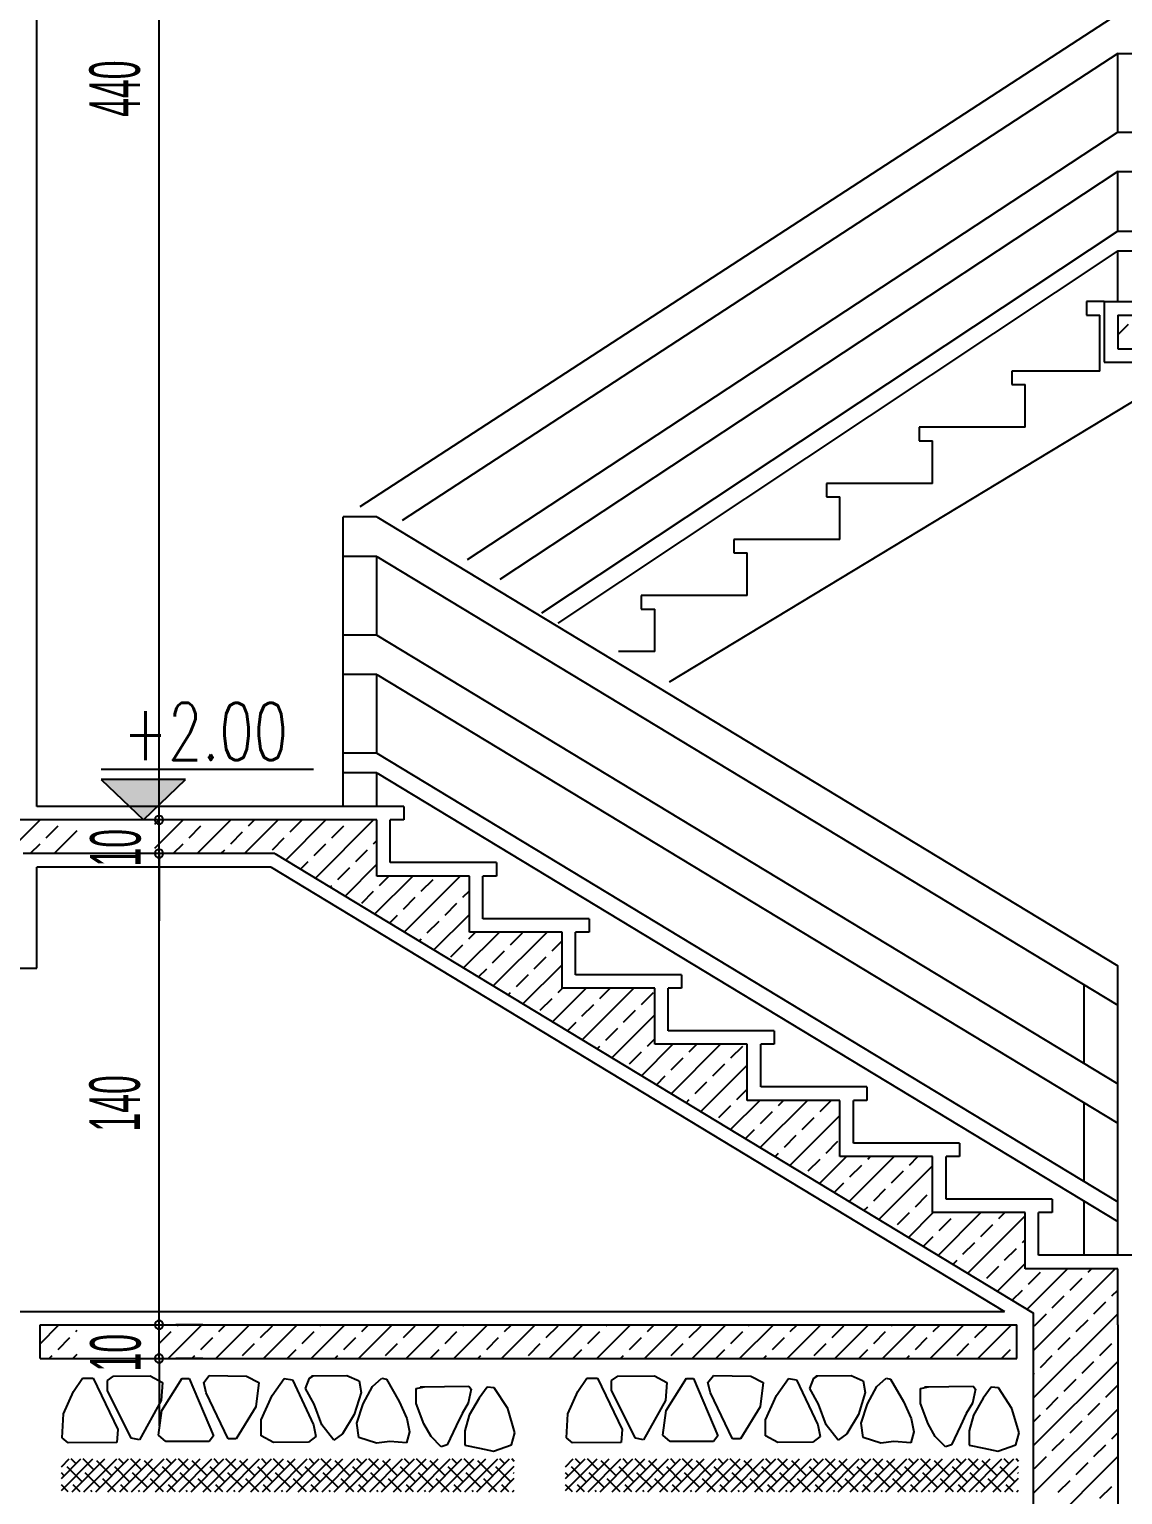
# Model space of a CAD drawing. Extents: x 3907.4 to 3911.57, y -3054.42 to -3053.7.
# Drawn here: x 3909.52 to 3909.5849, y -3053.9307 to -3053.8436 of the extents above; entities that cross this region are included whole.
import ezdxf
from ezdxf.enums import TextEntityAlignment as Align

# ---------------------------------------------------------------- set-up
doc = ezdxf.new("R2010")
doc.units = 0
doc.header["$LTSCALE"] = 2
doc.header["$MEASUREMENT"] = 0
doc.layers.get('0').update_dxf_attribs({"linetype": 'CONTINUOUS'})
for name, color, linetype in [('BLK-DOG', 2, 'CONTINUOUS'), ('DUVAR', 7, 'CONTINUOUS'), ('OLÇÜ', 6, 'CONTINUOUS'), ('SıVA', 6, 'CONTINUOUS'), ('TARAMA', 9, 'CONTINUOUS'), ('TEXT', 11, 'CONTINUOUS')]:
    doc.layers.add(name, color=color, linetype=linetype)
doc.styles.add('KAPı-PEN', font='simplex.shx', dxfattribs={"width": 0.7, "height": 10})
doc.styles.add('ÖLÇÜ', font='stylu.ttf', dxfattribs={"width": 0.5})

msp = doc.modelspace()

# ---------------------------------------------------------------- hatches: boundary and pattern name
at = {"layer": 'TEXT'}
msp.add_hatch(color=3, dxfattribs=at).paths.add_polyline_path([(3909.524252, -3053.888211), (3909.529252, -3053.888211), (3909.526752, -3053.890611)])

# ---------------------------------------------------------------- linework, layer by layer
at = {"color": 0, "linetype": 'ByBlock'}
for centre, start, end in [((3909.527686, -3053.890611), 90, 270), ((3909.527686, -3053.890611), 90, 270), ((3909.527686, -3053.890611), 270, 90), ((3909.527686, -3053.890611), 270, 90), ((3909.527686, -3053.892611), 90, 270), ((3909.527686, -3053.892611), 90, 270), ((3909.527686, -3053.892611), 270, 90), ((3909.527686, -3053.892611), 270, 90), ((3909.527686, -3053.920611), 90, 270), ((3909.527686, -3053.920611), 90, 270), ((3909.527686, -3053.920611), 270, 90), ((3909.527686, -3053.920611), 270, 90), ((3909.527686, -3053.922611), 90, 270), ((3909.527686, -3053.922611), 270, 90)]:
    msp.add_arc(centre, 0.00025, start, end, dxfattribs=at)
at = {"layer": 'BLK-DOG'}
for p, q in [((3909.584616, -3053.842732), (3909.539606, -3053.872011)), ((3909.584616, -3053.845071), (3909.542124, -3053.872824)), ((3909.584616, -3053.849748), (3909.584616, -3053.845071)), ((3909.584616, -3053.845071), (3909.586616, -3053.845071)), ((3909.584616, -3053.849748), (3909.545983, -3053.875162)), ((3909.584616, -3053.849748), (3909.586616, -3053.849748)), ((3909.584616, -3053.852087), (3909.547912, -3053.876331)), ((3909.584616, -3053.855622), (3909.584616, -3053.852087)), ((3909.584616, -3053.852087), (3909.586616, -3053.852087)), ((3909.584616, -3053.855622), (3909.550394, -3053.878331)), ((3909.584616, -3053.855622), (3909.586616, -3053.855622)), ((3909.584616, -3053.856793), (3909.551359, -3053.878916)), ((3909.584616, -3053.859811), (3909.584616, -3053.856793)), ((3909.584616, -3053.856793), (3909.586616, -3053.856793)), ((3909.538616, -3053.889811), (3909.538616, -3053.872611)), ((3909.540616, -3053.872611), (3909.538616, -3053.872611)), ((3909.538616, -3053.889811), (3909.538616, -3053.872611)), ((3909.540616, -3053.872611), (3909.584616, -3053.899278)), ((3909.540616, -3053.87495), (3909.538616, -3053.87495)), ((3909.540616, -3053.87495), (3909.584616, -3053.901616)), ((3909.540616, -3053.879627), (3909.540616, -3053.87495)), ((3909.540616, -3053.879627), (3909.538616, -3053.879627)), ((3909.540616, -3053.879627), (3909.584616, -3053.906294)), ((3909.540616, -3053.881966), (3909.538616, -3053.881966)), ((3909.540616, -3053.881966), (3909.584616, -3053.908632)), ((3909.540616, -3053.886643), (3909.540616, -3053.881966)), ((3909.540616, -3053.886643), (3909.538616, -3053.886643)), ((3909.540616, -3053.886643), (3909.584616, -3053.91331)), ((3909.540616, -3053.887812), (3909.538616, -3053.887812)), ((3909.540616, -3053.887812), (3909.584616, -3053.914479)), ((3909.540616, -3053.889811), (3909.540616, -3053.887812)), ((3909.584616, -3053.916478), (3909.584616, -3053.899278)), ((3909.582616, -3053.905082), (3909.582616, -3053.900404)), ((3909.582616, -3053.912097), (3909.582616, -3053.90742)), ((3909.582616, -3053.916478), (3909.582616, -3053.913267))]:
    msp.add_line(p, q, dxfattribs=at)
at = {"layer": 'DUVAR', "color": 2}
for p, q in [((3909.583816, -3053.859811), (3909.582756, -3053.859811)), ((3909.582756, -3053.859811), (3909.582756, -3053.860611)), ((3909.582756, -3053.860611), (3909.583556, -3053.860611)), ((3909.583556, -3053.863944), (3909.583556, -3053.860611)), ((3909.589355, -3053.863411), (3909.557974, -3053.88243)), ((3909.583556, -3053.863944), (3909.578316, -3053.863944)), ((3909.578316, -3053.863944), (3909.578316, -3053.864744)), ((3909.578316, -3053.864744), (3909.579116, -3053.864744)), ((3909.579116, -3053.867278), (3909.579116, -3053.864744)), ((3909.573616, -3053.867278), (3909.572816, -3053.867278)), ((3909.572816, -3053.867278), (3909.572816, -3053.868078)), ((3909.572816, -3053.868078), (3909.573616, -3053.868078)), ((3909.579116, -3053.867278), (3909.573616, -3053.867278)), ((3909.573616, -3053.870611), (3909.573616, -3053.868078)), ((3909.568116, -3053.870611), (3909.567316, -3053.870611)), ((3909.567316, -3053.870611), (3909.567316, -3053.871411)), ((3909.573616, -3053.870611), (3909.568116, -3053.870611)), ((3909.567316, -3053.871411), (3909.568116, -3053.871411)), ((3909.568116, -3053.873944), (3909.568116, -3053.871411)), ((3909.562616, -3053.873944), (3909.561816, -3053.873944)), ((3909.561816, -3053.873944), (3909.561816, -3053.874744)), ((3909.568116, -3053.873944), (3909.562616, -3053.873944)), ((3909.561816, -3053.874744), (3909.562616, -3053.874744)), ((3909.562616, -3053.877278), (3909.562616, -3053.874744)), ((3909.557116, -3053.877278), (3909.556316, -3053.877278)), ((3909.556316, -3053.877278), (3909.556316, -3053.878078)), ((3909.562616, -3053.877278), (3909.557116, -3053.877278)), ((3909.556316, -3053.878078), (3909.557116, -3053.878078)), ((3909.557116, -3053.880611), (3909.557116, -3053.878078)), ((3909.557116, -3053.880611), (3909.554974, -3053.880611))]:
    msp.add_line(p, q, dxfattribs=at)
at = {"layer": 'DUVAR', "color": 4}
for p, q in [((3909.584616, -3053.860611), (3909.710616, -3053.860611)), ((3909.584616, -3053.860611), (3909.584616, -3053.862611)), ((3909.584616, -3053.862611), (3909.705616, -3053.862611)), ((3909.540616, -3053.890611), (3909.514616, -3053.890611)), ((3909.540616, -3053.893944), (3909.540616, -3053.890611)), ((3909.534557, -3053.892611), (3909.519616, -3053.892611)), ((3909.534557, -3053.892611), (3909.579616, -3053.919919)), ((3909.546116, -3053.893944), (3909.540616, -3053.893944)), ((3909.546116, -3053.897278), (3909.546116, -3053.893944)), ((3909.551616, -3053.897278), (3909.546116, -3053.897278)), ((3909.551616, -3053.900611), (3909.551616, -3053.897278)), ((3909.557116, -3053.900611), (3909.551616, -3053.900611)), ((3909.557116, -3053.903944), (3909.557116, -3053.900611)), ((3909.562616, -3053.903944), (3909.557116, -3053.903944)), ((3909.562616, -3053.907278), (3909.562616, -3053.903944)), ((3909.568116, -3053.907278), (3909.562616, -3053.907278)), ((3909.568116, -3053.910611), (3909.568116, -3053.907278)), ((3909.573616, -3053.910611), (3909.568116, -3053.910611)), ((3909.573616, -3053.913944), (3909.573616, -3053.910611)), ((3909.579116, -3053.913944), (3909.573616, -3053.913944)), ((3909.579116, -3053.917278), (3909.579116, -3053.913944)), ((3909.584616, -3053.917278), (3909.579116, -3053.917278)), ((3909.584616, -3053.920611), (3909.584616, -3053.917278)), ((3909.579616, -3053.936611), (3909.579616, -3053.919919)), ((3909.520616, -3053.920611), (3909.578616, -3053.920611)), ((3909.520616, -3053.922611), (3909.520616, -3053.920611)), ((3909.578616, -3053.922611), (3909.578616, -3053.920611)), ((3909.584616, -3053.920611), (3909.584616, -3053.936611)), ((3909.520616, -3053.922611), (3909.578616, -3053.922611))]:
    msp.add_line(p, q, dxfattribs=at)
at = {"layer": 'OLÇÜ', "color": 6}
for p, q in [((3909.527686, -3053.890611), (3909.527686, -3053.802611)), ((3909.527686, -3053.890611), (3909.527686, -3053.886611)), ((3909.527686, -3053.892611), (3909.527686, -3053.890611)), ((3909.530185, -3053.890611), (3909.528686, -3053.890611)), ((3909.530185, -3053.890611), (3909.528686, -3053.890611)), ((3909.527686, -3053.920611), (3909.527686, -3053.892611)), ((3909.527686, -3053.892611), (3909.527686, -3053.896611)), ((3909.530185, -3053.892611), (3909.528686, -3053.892611)), ((3909.530185, -3053.892611), (3909.528686, -3053.892611)), ((3909.527686, -3053.920611), (3909.527686, -3053.916611)), ((3909.527686, -3053.922611), (3909.527686, -3053.920611)), ((3909.530277, -3053.920611), (3909.528686, -3053.920611)), ((3909.530277, -3053.920611), (3909.528686, -3053.920611)), ((3909.527686, -3053.922611), (3909.527686, -3053.926611)), ((3909.530277, -3053.922611), (3909.528686, -3053.922611))]:
    msp.add_line(p, q, dxfattribs=at)
at = {"layer": 'SıVA'}
for p, q in [((3909.520416, -3053.859811), (3909.520416, -3053.813411)), ((3909.520416, -3053.873411), (3909.520416, -3053.859811)), ((3909.583816, -3053.859811), (3909.619816, -3053.859811)), ((3909.583816, -3053.859811), (3909.583816, -3053.863411)), ((3909.583816, -3053.863411), (3909.619816, -3053.863411)), ((3909.520416, -3053.889811), (3909.520416, -3053.873411)), ((3909.542216, -3053.889811), (3909.520416, -3053.889811)), ((3909.542216, -3053.889811), (3909.542216, -3053.890611)), ((3909.541416, -3053.893144), (3909.541416, -3053.890611)), ((3909.542216, -3053.890611), (3909.541416, -3053.890611)), ((3909.547716, -3053.893144), (3909.541416, -3053.893144)), ((3909.547716, -3053.893144), (3909.547716, -3053.893944)), ((3909.534334, -3053.893411), (3909.520416, -3053.893411)), ((3909.520416, -3053.899411), (3909.520416, -3053.893411)), ((3909.534334, -3053.893411), (3909.577894, -3053.919811)), ((3909.546916, -3053.896478), (3909.546916, -3053.893944)), ((3909.547716, -3053.893944), (3909.546916, -3053.893944)), ((3909.553216, -3053.896478), (3909.546916, -3053.896478)), ((3909.553216, -3053.896478), (3909.553216, -3053.897278)), ((3909.552416, -3053.899811), (3909.552416, -3053.897278)), ((3909.553216, -3053.897278), (3909.552416, -3053.897278)), ((3909.517416, -3053.899411), (3909.520416, -3053.899411)), ((3909.558716, -3053.899811), (3909.552416, -3053.899811)), ((3909.558716, -3053.899811), (3909.558716, -3053.900611)), ((3909.557916, -3053.903144), (3909.557916, -3053.900611)), ((3909.558716, -3053.900611), (3909.557916, -3053.900611)), ((3909.564216, -3053.903144), (3909.557916, -3053.903144)), ((3909.564216, -3053.903144), (3909.564216, -3053.903944)), ((3909.563416, -3053.906478), (3909.563416, -3053.903944)), ((3909.564216, -3053.903944), (3909.563416, -3053.903944)), ((3909.569716, -3053.906478), (3909.563416, -3053.906478)), ((3909.568916, -3053.909811), (3909.568916, -3053.907278)), ((3909.569716, -3053.907278), (3909.568916, -3053.907278)), ((3909.569716, -3053.906478), (3909.569716, -3053.907278)), ((3909.575216, -3053.909811), (3909.568916, -3053.909811)), ((3909.575216, -3053.909811), (3909.575216, -3053.910611)), ((3909.574416, -3053.913144), (3909.574416, -3053.910611)), ((3909.575216, -3053.910611), (3909.574416, -3053.910611)), ((3909.580716, -3053.913144), (3909.574416, -3053.913144)), ((3909.580716, -3053.913144), (3909.580716, -3053.913944)), ((3909.579916, -3053.916478), (3909.579916, -3053.913944)), ((3909.580716, -3053.913944), (3909.579916, -3053.913944)), ((3909.586216, -3053.916478), (3909.579916, -3053.916478)), ((3909.517416, -3053.919811), (3909.577894, -3053.919811))]:
    msp.add_line(p, q, dxfattribs=at)
at = {"layer": 'TARAMA'}
for p, q in [((3909.584616, -3053.86178), (3909.585251, -3053.861144)), ((3909.514616, -3053.896618), (3909.520623, -3053.890611)), ((3909.527436, -3053.892283), (3909.529108, -3053.890611)), ((3909.527436, -3053.890869), (3909.527694, -3053.890611)), ((3909.529937, -3053.892611), (3909.531937, -3053.890611)), ((3909.532765, -3053.892611), (3909.534765, -3053.890611)), ((3909.532998, -3053.890964), (3909.533351, -3053.890611)), ((3909.535203, -3053.893002), (3909.537594, -3053.890611)), ((3909.535473, -3053.891318), (3909.536179, -3053.890611)), ((3909.536964, -3053.894069), (3909.540422, -3053.890611)), ((3909.520977, -3053.891671), (3909.521684, -3053.890964)), ((3909.521452, -3053.892611), (3909.522829, -3053.891234)), ((3909.529462, -3053.891671), (3909.530169, -3053.890964)), ((3909.531937, -3053.892025), (3909.532644, -3053.891318)), ((3909.537947, -3053.891671), (3909.538655, -3053.890964)), ((3909.520037, -3053.892611), (3909.520623, -3053.892025)), ((3909.528523, -3053.892611), (3909.529109, -3053.892025)), ((3909.531351, -3053.892611), (3909.531584, -3053.892379)), ((3909.534412, -3053.892379), (3909.535119, -3053.891671)), ((3909.536887, -3053.892732), (3909.537594, -3053.892025)), ((3909.539362, -3053.893086), (3909.540069, -3053.892379)), ((3909.540422, -3053.892025), (3909.540616, -3053.891831)), ((3909.536083, -3053.893536), (3909.536533, -3053.893086)), ((3909.538725, -3053.895137), (3909.540616, -3053.893245)), ((3909.538301, -3053.894146), (3909.539008, -3053.893439)), ((3909.540486, -3053.896204), (3909.542746, -3053.893944)), ((3909.540776, -3053.8945), (3909.541331, -3053.893944)), ((3909.542247, -3053.897271), (3909.545574, -3053.893944)), ((3909.543251, -3053.894853), (3909.543958, -3053.894146)), ((3909.537844, -3053.894603), (3909.537947, -3053.8945)), ((3909.539715, -3053.895561), (3909.540422, -3053.894853)), ((3909.545726, -3053.895207), (3909.546116, -3053.894817)), ((3909.54219, -3053.895914), (3909.542897, -3053.895207)), ((3909.544665, -3053.896268), (3909.545372, -3053.895561)), ((3909.541366, -3053.896738), (3909.541837, -3053.896268)), ((3909.543604, -3053.897328), (3909.544311, -3053.896621)), ((3909.544008, -3053.898339), (3909.546116, -3053.896231)), ((3909.543128, -3053.897805), (3909.543251, -3053.897682)), ((3909.545769, -3053.899406), (3909.547898, -3053.897278)), ((3909.546079, -3053.897682), (3909.546483, -3053.897278)), ((3909.54753, -3053.900473), (3909.550726, -3053.897278)), ((3909.548554, -3053.898035), (3909.549261, -3053.897328)), ((3909.545019, -3053.898743), (3909.545726, -3053.898035)), ((3909.547493, -3053.899096), (3909.548201, -3053.898389)), ((3909.551029, -3053.898389), (3909.551616, -3053.897802)), ((3909.54665, -3053.89994), (3909.54714, -3053.89945)), ((3909.549291, -3053.901541), (3909.551616, -3053.899216)), ((3909.549968, -3053.89945), (3909.550675, -3053.898743)), ((3909.548908, -3053.90051), (3909.549615, -3053.899803)), ((3909.548411, -3053.901007), (3909.548554, -3053.900864)), ((3909.551052, -3053.902608), (3909.55305, -3053.900611)), ((3909.551383, -3053.900864), (3909.551635, -3053.900611)), ((3909.552814, -3053.903675), (3909.555878, -3053.900611)), ((3909.553857, -3053.901217), (3909.554464, -3053.900611)), ((3909.556332, -3053.901571), (3909.557039, -3053.900864)), ((3909.550322, -3053.901924), (3909.551029, -3053.901217)), ((3909.552797, -3053.902278), (3909.553504, -3053.901571)), ((3909.555272, -3053.902632), (3909.555979, -3053.901924)), ((3909.551933, -3053.903142), (3909.552443, -3053.902632)), ((3909.554575, -3053.904743), (3909.557116, -3053.902201)), ((3909.554211, -3053.903692), (3909.554918, -3053.902985)), ((3909.556686, -3053.904046), (3909.557116, -3053.903616)), ((3909.553694, -3053.904209), (3909.553857, -3053.904046)), ((3909.555625, -3053.905106), (3909.556332, -3053.904399)), ((3909.556336, -3053.90581), (3909.558201, -3053.903944)), ((3909.558097, -3053.906877), (3909.56103, -3053.903944)), ((3909.559161, -3053.904399), (3909.559616, -3053.903944)), ((3909.561636, -3053.904753), (3909.562343, -3053.904046)), ((3909.5581, -3053.90546), (3909.558807, -3053.904753)), ((3909.559858, -3053.907945), (3909.562616, -3053.905187)), ((3909.560575, -3053.905814), (3909.561282, -3053.905106)), ((3909.557216, -3053.906344), (3909.557746, -3053.905814)), ((3909.559514, -3053.906874), (3909.560221, -3053.906167)), ((3909.558977, -3053.907411), (3909.559161, -3053.907228)), ((3909.561619, -3053.909012), (3909.563353, -3053.907278)), ((3909.561989, -3053.907228), (3909.562616, -3053.906601)), ((3909.56338, -3053.910079), (3909.566182, -3053.907278)), ((3909.564464, -3053.907581), (3909.564768, -3053.907278)), ((3909.566939, -3053.907935), (3909.567596, -3053.907278)), ((3909.560928, -3053.908288), (3909.561636, -3053.907581)), ((3909.563403, -3053.908642), (3909.56411, -3053.907935)), ((3909.5625, -3053.909546), (3909.56305, -3053.908996)), ((3909.565141, -3053.911147), (3909.568116, -3053.908172)), ((3909.565878, -3053.908996), (3909.566585, -3053.908288)), ((3909.564818, -3053.910056), (3909.565525, -3053.909349)), ((3909.567292, -3053.91041), (3909.568, -3053.909703)), ((3909.564261, -3053.910613), (3909.564464, -3053.91041)), ((3909.566232, -3053.91147), (3909.566939, -3053.910763)), ((3909.566902, -3053.912214), (3909.568505, -3053.910611)), ((3909.568663, -3053.913281), (3909.571334, -3053.910611)), ((3909.569767, -3053.910763), (3909.56992, -3053.910611)), ((3909.572242, -3053.911117), (3909.572748, -3053.910611)), ((3909.568707, -3053.911824), (3909.569414, -3053.911117)), ((3909.570425, -3053.914349), (3909.573616, -3053.911157)), ((3909.571182, -3053.912178), (3909.571889, -3053.91147)), ((3909.567783, -3053.912748), (3909.568353, -3053.912178)), ((3909.570121, -3053.913238), (3909.570828, -3053.912531)), ((3909.572596, -3053.913592), (3909.573303, -3053.912885)), ((3909.569544, -3053.913815), (3909.569767, -3053.913592)), ((3909.571535, -3053.914652), (3909.572242, -3053.913945)), ((3909.572186, -3053.915416), (3909.573657, -3053.913944)), ((3909.573947, -3053.916483), (3909.576486, -3053.913944)), ((3909.575071, -3053.913945), (3909.575072, -3053.913944)), ((3909.575708, -3053.917551), (3909.579116, -3053.914142)), ((3909.577545, -3053.914299), (3909.5779, -3053.913944)), ((3909.57401, -3053.915006), (3909.574717, -3053.914299)), ((3909.576485, -3053.91536), (3909.577192, -3053.914652)), ((3909.573066, -3053.91595), (3909.573656, -3053.91536)), ((3909.575424, -3053.91642), (3909.576131, -3053.915713)), ((3909.57896, -3053.915713), (3909.579116, -3053.915557)), ((3909.574827, -3053.917017), (3909.575071, -3053.916774)), ((3909.577899, -3053.916774), (3909.578606, -3053.916067)), ((3909.576838, -3053.917834), (3909.577545, -3053.917127)), ((3909.577469, -3053.918618), (3909.579116, -3053.916971)), ((3909.57923, -3053.919685), (3909.581638, -3053.917278)), ((3909.579313, -3053.918188), (3909.58002, -3053.917481)), ((3909.579616, -3053.922128), (3909.584466, -3053.917278)), ((3909.582849, -3053.917481), (3909.583052, -3053.917278)), ((3909.578349, -3053.919152), (3909.57896, -3053.918542)), ((3909.581788, -3053.918542), (3909.582495, -3053.917834)), ((3909.584263, -3053.918895), (3909.584616, -3053.918542)), ((3909.580727, -3053.919602), (3909.581435, -3053.918895)), ((3909.583202, -3053.919956), (3909.583909, -3053.919249)), ((3909.579616, -3053.924956), (3909.584616, -3053.919956)), ((3909.579667, -3053.920663), (3909.580374, -3053.919956)), ((3909.582142, -3053.921016), (3909.582849, -3053.920309)), ((3909.520616, -3053.921731), (3909.521736, -3053.920611)), ((3909.522745, -3053.921016), (3909.522829, -3053.920932)), ((3909.527694, -3053.921723), (3909.528402, -3053.921016)), ((3909.528221, -3053.922611), (3909.530221, -3053.920611)), ((3909.528755, -3053.920663), (3909.528807, -3053.920611)), ((3909.53105, -3053.922611), (3909.53305, -3053.920611)), ((3909.53123, -3053.921016), (3909.531635, -3053.920611)), ((3909.533705, -3053.92137), (3909.534412, -3053.920663)), ((3909.533878, -3053.922611), (3909.535878, -3053.920611)), ((3909.53618, -3053.921723), (3909.536887, -3053.921016)), ((3909.536706, -3053.922611), (3909.538706, -3053.920611)), ((3909.53724, -3053.920663), (3909.537292, -3053.920611)), ((3909.539535, -3053.922611), (3909.541535, -3053.920611)), ((3909.539715, -3053.921016), (3909.540121, -3053.920611)), ((3909.54219, -3053.92137), (3909.542897, -3053.920663)), ((3909.542363, -3053.922611), (3909.544363, -3053.920611)), ((3909.544665, -3053.921723), (3909.545372, -3053.921016)), ((3909.545192, -3053.922611), (3909.547192, -3053.920611)), ((3909.545726, -3053.920663), (3909.545777, -3053.920611)), ((3909.54802, -3053.922611), (3909.55002, -3053.920611)), ((3909.548201, -3053.921016), (3909.548606, -3053.920611)), ((3909.550675, -3053.92137), (3909.551383, -3053.920663)), ((3909.550849, -3053.922611), (3909.552849, -3053.920611)), ((3909.55315, -3053.921723), (3909.553857, -3053.921016)), ((3909.553677, -3053.922611), (3909.555677, -3053.920611)), ((3909.554211, -3053.920663), (3909.554263, -3053.920611)), ((3909.556505, -3053.922611), (3909.558505, -3053.920611)), ((3909.556686, -3053.921016), (3909.557091, -3053.920611)), ((3909.559161, -3053.92137), (3909.559868, -3053.920663)), ((3909.559334, -3053.922611), (3909.561334, -3053.920611)), ((3909.561636, -3053.921723), (3909.562343, -3053.921016)), ((3909.562162, -3053.922611), (3909.564162, -3053.920611)), ((3909.562696, -3053.920663), (3909.562748, -3053.920611)), ((3909.564991, -3053.922611), (3909.566991, -3053.920611)), ((3909.565171, -3053.921016), (3909.565576, -3053.920611)), ((3909.567646, -3053.92137), (3909.568353, -3053.920663)), ((3909.567819, -3053.922611), (3909.569819, -3053.920611)), ((3909.570121, -3053.921723), (3909.570828, -3053.921016)), ((3909.570647, -3053.922611), (3909.572647, -3053.920611)), ((3909.571182, -3053.920663), (3909.571233, -3053.920611)), ((3909.573476, -3053.922611), (3909.575476, -3053.920611)), ((3909.573656, -3053.921016), (3909.574062, -3053.920611)), ((3909.576131, -3053.92137), (3909.576838, -3053.920663)), ((3909.576304, -3053.922611), (3909.578304, -3053.920611)), ((3909.521684, -3053.922077), (3909.522391, -3053.92137)), ((3909.530169, -3053.922077), (3909.530876, -3053.92137)), ((3909.532644, -3053.922431), (3909.533351, -3053.921723)), ((3909.535292, -3053.922611), (3909.535826, -3053.922077)), ((3909.538655, -3053.922077), (3909.539362, -3053.92137)), ((3909.541129, -3053.922431), (3909.541837, -3053.921723)), ((3909.543777, -3053.922611), (3909.544311, -3053.922077)), ((3909.54714, -3053.922077), (3909.547847, -3053.92137)), ((3909.549615, -3053.922431), (3909.550322, -3053.921723)), ((3909.552263, -3053.922611), (3909.552797, -3053.922077)), ((3909.555625, -3053.922077), (3909.556332, -3053.92137)), ((3909.5581, -3053.922431), (3909.558807, -3053.921723)), ((3909.560748, -3053.922611), (3909.561282, -3053.922077)), ((3909.56411, -3053.922077), (3909.564818, -3053.92137)), ((3909.566585, -3053.922431), (3909.567292, -3053.921723)), ((3909.569233, -3053.922611), (3909.569767, -3053.922077)), ((3909.572596, -3053.922077), (3909.573303, -3053.92137)), ((3909.575071, -3053.922431), (3909.575778, -3053.921723)), ((3909.577719, -3053.922611), (3909.578253, -3053.922077)), ((3909.578606, -3053.921723), (3909.578616, -3053.921714)), ((3909.581081, -3053.922077), (3909.581788, -3053.92137)), ((3909.583556, -3053.922431), (3909.584263, -3053.921723)), ((3909.52115, -3053.922611), (3909.52133, -3053.922431)), ((3909.522564, -3053.922611), (3909.522829, -3053.922346)), ((3909.529635, -3053.922611), (3909.529816, -3053.922431)), ((3909.538121, -3053.922611), (3909.538301, -3053.922431)), ((3909.546606, -3053.922611), (3909.546786, -3053.922431)), ((3909.555091, -3053.922611), (3909.555272, -3053.922431)), ((3909.563576, -3053.922611), (3909.563757, -3053.922431)), ((3909.572062, -3053.922611), (3909.572242, -3053.922431)), ((3909.579616, -3053.927785), (3909.584616, -3053.922785)), ((3909.58002, -3053.923138), (3909.580727, -3053.922431)), ((3909.582495, -3053.923491), (3909.583202, -3053.922784)), ((3909.579616, -3053.923542), (3909.579667, -3053.923491)), ((3909.581435, -3053.924552), (3909.582142, -3053.923845)), ((3909.583909, -3053.924905), (3909.584616, -3053.924199)), ((3909.580374, -3053.925613), (3909.581081, -3053.924905)), ((3909.582849, -3053.925966), (3909.583556, -3053.925259)), ((3909.579616, -3053.930613), (3909.584616, -3053.925613)), ((3909.579616, -3053.92637), (3909.58002, -3053.925966)), ((3909.581788, -3053.927027), (3909.582495, -3053.92632)), ((3909.584263, -3053.92738), (3909.584616, -3053.927027)), ((3909.580727, -3053.928087), (3909.581435, -3053.92738)), ((3909.583202, -3053.928441), (3909.583909, -3053.927734)), ((3909.579616, -3053.933441), (3909.584616, -3053.928441)), ((3909.579667, -3053.929148), (3909.580374, -3053.928441)), ((3909.582142, -3053.929502), (3909.582849, -3053.928795)), ((3909.581081, -3053.930562), (3909.581788, -3053.929855)), ((3909.583556, -3053.930916), (3909.584263, -3053.930209))]:
    msp.add_line(p, q, dxfattribs=at)
at = {"layer": 'TARAMA', "color": 6}
for p, q in [((3909.522599, -3053.924569), (3909.523136, -3053.923785)), ((3909.523136, -3053.923785), (3909.52377, -3053.923785)), ((3909.52377, -3053.923785), (3909.525244, -3053.926827)), ((3909.524613, -3053.923923), (3909.524973, -3053.923663)), ((3909.524933, -3053.923653), (3909.527154, -3053.923643)), ((3909.527154, -3053.923643), (3909.527895, -3053.924043)), ((3909.527855, -3053.925703), (3909.529055, -3053.923783)), ((3909.529055, -3053.923803), (3909.529475, -3053.923803)), ((3909.529475, -3053.923803), (3909.530916, -3053.927203)), ((3909.530335, -3053.924043), (3909.530656, -3053.923623)), ((3909.530656, -3053.923623), (3909.532876, -3053.923663)), ((3909.532876, -3053.923663), (3909.533617, -3053.924043)), ((3909.534397, -3053.924803), (3909.535117, -3053.923803)), ((3909.535117, -3053.923803), (3909.535598, -3053.923883)), ((3909.536378, -3053.924401), (3909.536618, -3053.923783)), ((3909.536618, -3053.923783), (3909.536838, -3053.923642)), ((3909.536738, -3053.923643), (3909.538839, -3053.923613)), ((3909.538839, -3053.923613), (3909.539559, -3053.923943)), ((3909.540359, -3053.924283), (3909.54092, -3053.923783)), ((3909.54092, -3053.923783), (3909.54118, -3053.923843)), ((3909.552545, -3053.924569), (3909.553082, -3053.923785)), ((3909.553082, -3053.923785), (3909.553716, -3053.923785)), ((3909.553716, -3053.923785), (3909.55519, -3053.926827)), ((3909.554559, -3053.923923), (3909.554919, -3053.923663)), ((3909.554879, -3053.923653), (3909.5571, -3053.923643)), ((3909.5571, -3053.923643), (3909.55784, -3053.924043)), ((3909.5578, -3053.925703), (3909.559001, -3053.923783)), ((3909.559001, -3053.923803), (3909.559421, -3053.923803)), ((3909.559421, -3053.923803), (3909.560862, -3053.927203)), ((3909.560281, -3053.924043), (3909.560601, -3053.923623)), ((3909.560601, -3053.923623), (3909.562822, -3053.923663)), ((3909.562822, -3053.923663), (3909.563563, -3053.924043)), ((3909.564343, -3053.924803), (3909.565063, -3053.923803)), ((3909.565063, -3053.923803), (3909.565543, -3053.923883)), ((3909.566324, -3053.924401), (3909.566564, -3053.923783)), ((3909.566564, -3053.923783), (3909.566784, -3053.923642)), ((3909.566684, -3053.923643), (3909.568785, -3053.923613)), ((3909.568785, -3053.923613), (3909.569505, -3053.923943)), ((3909.570305, -3053.924283), (3909.570865, -3053.923783)), ((3909.570865, -3053.923783), (3909.571126, -3053.923843)), ((3909.522006, -3053.925891), (3909.522599, -3053.924569)), ((3909.524613, -3053.924503), (3909.524613, -3053.923923)), ((3909.526034, -3053.927343), (3909.524613, -3053.924503)), ((3909.527895, -3053.924043), (3909.527814, -3053.925103)), ((3909.530476, -3053.924643), (3909.530335, -3053.924043)), ((3909.531796, -3053.927383), (3909.530476, -3053.924643)), ((3909.533617, -3053.924043), (3909.533437, -3053.925483)), ((3909.535598, -3053.923883), (3909.536858, -3053.926543)), ((3909.536898, -3053.925323), (3909.536378, -3053.924401)), ((3909.539679, -3053.924623), (3909.539279, -3053.925943)), ((3909.539559, -3053.923943), (3909.539679, -3053.924623)), ((3909.539799, -3053.925303), (3909.540359, -3053.924283)), ((3909.54118, -3053.923843), (3909.54194, -3053.925163)), ((3909.542954, -3053.924403), (3909.543437, -3053.9243)), ((3909.542954, -3053.925283), (3909.542954, -3053.924403)), ((3909.543194, -3053.924303), (3909.546075, -3053.924263)), ((3909.546215, -3053.924443), (3909.546035, -3053.925263)), ((3909.546075, -3053.924263), (3909.546215, -3053.924443)), ((3909.547161, -3053.924306), (3909.546686, -3053.924963)), ((3909.547586, -3053.924363), (3909.547161, -3053.924306)), ((3909.548387, -3053.925583), (3909.547586, -3053.924363)), ((3909.551952, -3053.925891), (3909.552545, -3053.924569)), ((3909.554559, -3053.924503), (3909.554559, -3053.923923)), ((3909.55598, -3053.927343), (3909.554559, -3053.924503)), ((3909.55784, -3053.924043), (3909.55776, -3053.925103)), ((3909.560421, -3053.924643), (3909.560281, -3053.924043)), ((3909.561742, -3053.927383), (3909.560421, -3053.924643)), ((3909.563563, -3053.924043), (3909.563383, -3053.925483)), ((3909.565543, -3053.923883), (3909.566804, -3053.926543)), ((3909.566844, -3053.925323), (3909.566324, -3053.924401)), ((3909.569625, -3053.924623), (3909.569225, -3053.925943)), ((3909.569505, -3053.923943), (3909.569625, -3053.924623)), ((3909.569745, -3053.925303), (3909.570305, -3053.924283)), ((3909.571126, -3053.923843), (3909.571886, -3053.925163)), ((3909.5729, -3053.924403), (3909.573383, -3053.9243)), ((3909.5729, -3053.925283), (3909.5729, -3053.924403)), ((3909.57314, -3053.924303), (3909.576021, -3053.924263)), ((3909.576161, -3053.924443), (3909.575981, -3053.925263)), ((3909.576021, -3053.924263), (3909.576161, -3053.924443)), ((3909.577106, -3053.924306), (3909.576632, -3053.924963)), ((3909.577532, -3053.924363), (3909.577106, -3053.924306)), ((3909.578332, -3053.925583), (3909.577532, -3053.924363)), ((3909.527814, -3053.925103), (3909.526514, -3053.927443)), ((3909.533437, -3053.925483), (3909.532256, -3053.927383)), ((3909.533747, -3053.926263), (3909.534397, -3053.924803)), ((3909.537358, -3053.926543), (3909.536898, -3053.925323)), ((3909.539429, -3053.926463), (3909.539799, -3053.925303)), ((3909.54194, -3053.925163), (3909.5424, -3053.926183)), ((3909.543414, -3053.926503), (3909.542954, -3053.925283)), ((3909.546035, -3053.925263), (3909.545675, -3053.925883)), ((3909.546686, -3053.924963), (3909.546106, -3053.925983)), ((3909.55776, -3053.925103), (3909.55646, -3053.927443)), ((3909.563383, -3053.925483), (3909.562202, -3053.927383)), ((3909.563693, -3053.926263), (3909.564343, -3053.924803)), ((3909.567304, -3053.926543), (3909.566844, -3053.925323)), ((3909.569375, -3053.926463), (3909.569745, -3053.925303)), ((3909.571886, -3053.925163), (3909.572346, -3053.926183)), ((3909.57336, -3053.926503), (3909.5729, -3053.925283)), ((3909.575981, -3053.925263), (3909.575621, -3053.925883)), ((3909.576632, -3053.924963), (3909.576052, -3053.925983)), ((3909.521937, -3053.927323), (3909.522006, -3053.925891)), ((3909.527654, -3053.927163), (3909.527855, -3053.925703)), ((3909.533747, -3053.927203), (3909.533747, -3053.926263)), ((3909.539279, -3053.925943), (3909.538579, -3053.927083)), ((3909.5424, -3053.926183), (3909.54256, -3053.926963)), ((3909.545675, -3053.925883), (3909.545335, -3053.926613)), ((3909.546106, -3053.925983), (3909.545846, -3053.926902)), ((3909.548807, -3053.927023), (3909.548387, -3053.925583)), ((3909.551883, -3053.927323), (3909.551952, -3053.925891)), ((3909.5576, -3053.927163), (3909.5578, -3053.925703)), ((3909.563693, -3053.927203), (3909.563693, -3053.926263)), ((3909.569225, -3053.925943), (3909.568525, -3053.927083)), ((3909.572346, -3053.926183), (3909.572506, -3053.926963)), ((3909.575621, -3053.925883), (3909.575281, -3053.926613)), ((3909.576052, -3053.925983), (3909.575791, -3053.926902)), ((3909.578753, -3053.927023), (3909.578332, -3053.925583)), ((3909.525244, -3053.926827), (3909.525175, -3053.927598)), ((3909.528095, -3053.927543), (3909.527654, -3053.927163)), ((3909.530916, -3053.927203), (3909.530656, -3053.927543)), ((3909.534477, -3053.927603), (3909.533747, -3053.927203)), ((3909.536998, -3053.927253), (3909.536558, -3053.927583)), ((3909.536858, -3053.926543), (3909.536998, -3053.927253)), ((3909.538059, -3053.927463), (3909.537358, -3053.926543)), ((3909.538579, -3053.927083), (3909.538059, -3053.927463)), ((3909.539549, -3053.927303), (3909.539429, -3053.926463)), ((3909.540593, -3053.927643), (3909.539549, -3053.927303)), ((3909.54256, -3053.926963), (3909.54238, -3053.927623)), ((3909.543834, -3053.927243), (3909.543414, -3053.926503)), ((3909.544434, -3053.927863), (3909.543834, -3053.927243)), ((3909.545335, -3053.926613), (3909.544795, -3053.927743)), ((3909.545846, -3053.926902), (3909.545846, -3053.927768)), ((3909.548607, -3053.927743), (3909.548807, -3053.927023)), ((3909.55519, -3053.926827), (3909.555121, -3053.927598)), ((3909.55804, -3053.927543), (3909.5576, -3053.927163)), ((3909.560862, -3053.927203), (3909.560601, -3053.927543)), ((3909.564423, -3053.927603), (3909.563693, -3053.927203)), ((3909.566944, -3053.927253), (3909.566504, -3053.927583)), ((3909.566804, -3053.926543), (3909.566944, -3053.927253)), ((3909.568004, -3053.927463), (3909.567304, -3053.926543)), ((3909.568525, -3053.927083), (3909.568004, -3053.927463)), ((3909.569495, -3053.927303), (3909.569375, -3053.926463)), ((3909.570539, -3053.927643), (3909.569495, -3053.927303)), ((3909.572506, -3053.926963), (3909.572326, -3053.927623)), ((3909.57378, -3053.927243), (3909.57336, -3053.926503)), ((3909.57438, -3053.927863), (3909.57378, -3053.927243)), ((3909.575281, -3053.926613), (3909.57474, -3053.927743)), ((3909.575791, -3053.926902), (3909.575791, -3053.927768)), ((3909.578553, -3053.927743), (3909.578753, -3053.927023)), ((3909.522282, -3053.927626), (3909.521937, -3053.927323)), ((3909.525175, -3053.927598), (3909.522282, -3053.927626)), ((3909.526514, -3053.927443), (3909.526034, -3053.927343)), ((3909.530656, -3053.927543), (3909.528095, -3053.927543)), ((3909.532256, -3053.927383), (3909.531796, -3053.927383)), ((3909.536558, -3053.927583), (3909.534477, -3053.927603)), ((3909.54138, -3053.927543), (3909.540593, -3053.927643)), ((3909.54238, -3053.927623), (3909.54138, -3053.927543)), ((3909.544795, -3053.927743), (3909.544434, -3053.927863)), ((3909.545846, -3053.927768), (3909.546714, -3053.927943)), ((3909.546714, -3053.927943), (3909.547546, -3053.92811)), ((3909.547546, -3053.92811), (3909.548607, -3053.927743)), ((3909.552228, -3053.927626), (3909.551883, -3053.927323)), ((3909.555121, -3053.927598), (3909.552228, -3053.927626)), ((3909.55646, -3053.927443), (3909.55598, -3053.927343)), ((3909.560601, -3053.927543), (3909.55804, -3053.927543)), ((3909.562202, -3053.927383), (3909.561742, -3053.927383)), ((3909.566504, -3053.927583), (3909.564423, -3053.927603)), ((3909.571326, -3053.927543), (3909.570539, -3053.927643)), ((3909.572326, -3053.927623), (3909.571326, -3053.927543)), ((3909.57474, -3053.927743), (3909.57438, -3053.927863)), ((3909.575791, -3053.927768), (3909.57666, -3053.927943)), ((3909.57666, -3053.927943), (3909.577492, -3053.92811)), ((3909.577492, -3053.92811), (3909.578553, -3053.927743)), ((3909.52188, -3053.92904), (3909.522338, -3053.928582)), ((3909.52188, -3053.929748), (3909.523045, -3053.928582)), ((3909.52188, -3053.930455), (3909.523752, -3053.928582)), ((3909.523109, -3053.929933), (3909.522225, -3053.929049)), ((3909.522755, -3053.928872), (3909.522465, -3053.928582)), ((3909.522517, -3053.930525), (3909.524459, -3053.928582)), ((3909.523816, -3053.929226), (3909.523173, -3053.928582)), ((3909.523224, -3053.930525), (3909.525166, -3053.928582)), ((3909.523931, -3053.930525), (3909.525873, -3053.928582)), ((3909.524877, -3053.929579), (3909.523993, -3053.928695)), ((3909.524638, -3053.930525), (3909.526581, -3053.928582)), ((3909.525937, -3053.929933), (3909.525053, -3053.929049)), ((3909.525584, -3053.928872), (3909.525294, -3053.928582)), ((3909.525345, -3053.930525), (3909.527288, -3053.928582)), ((3909.526644, -3053.929226), (3909.526001, -3053.928582)), ((3909.526052, -3053.930525), (3909.527995, -3053.928582)), ((3909.526759, -3053.930525), (3909.528702, -3053.928582)), ((3909.527705, -3053.929579), (3909.526821, -3053.928695)), ((3909.527467, -3053.930525), (3909.529409, -3053.928582)), ((3909.528766, -3053.929933), (3909.527882, -3053.929049)), ((3909.528412, -3053.928872), (3909.528122, -3053.928582)), ((3909.528174, -3053.930525), (3909.530116, -3053.928582)), ((3909.529473, -3053.929226), (3909.528829, -3053.928582)), ((3909.528881, -3053.930525), (3909.530823, -3053.928582)), ((3909.529588, -3053.930525), (3909.53153, -3053.928582)), ((3909.530533, -3053.929579), (3909.52965, -3053.928695)), ((3909.530295, -3053.930525), (3909.532237, -3053.928582)), ((3909.531594, -3053.929933), (3909.53071, -3053.929049)), ((3909.531241, -3053.928872), (3909.530951, -3053.928582)), ((3909.531002, -3053.930525), (3909.532945, -3053.928582)), ((3909.532301, -3053.929226), (3909.531658, -3053.928582)), ((3909.531709, -3053.930525), (3909.533652, -3053.928582)), ((3909.532416, -3053.930525), (3909.534359, -3053.928582)), ((3909.533362, -3053.929579), (3909.532478, -3053.928695)), ((3909.533123, -3053.930525), (3909.535066, -3053.928582)), ((3909.534423, -3053.929933), (3909.533539, -3053.929049)), ((3909.534069, -3053.928872), (3909.533779, -3053.928582)), ((3909.53383, -3053.930525), (3909.535773, -3053.928582)), ((3909.53513, -3053.929226), (3909.534486, -3053.928582)), ((3909.534538, -3053.930525), (3909.53648, -3053.928582)), ((3909.535245, -3053.930525), (3909.537187, -3053.928582)), ((3909.53619, -3053.929579), (3909.535306, -3053.928695)), ((3909.535952, -3053.930525), (3909.537894, -3053.928582)), ((3909.537251, -3053.929933), (3909.536367, -3053.929049)), ((3909.536897, -3053.928872), (3909.536608, -3053.928582)), ((3909.536659, -3053.930525), (3909.538601, -3053.928582)), ((3909.537958, -3053.929226), (3909.537315, -3053.928582)), ((3909.537366, -3053.930525), (3909.539309, -3053.928582)), ((3909.538073, -3053.930525), (3909.540016, -3053.928582)), ((3909.539019, -3053.929579), (3909.538135, -3053.928695)), ((3909.53878, -3053.930525), (3909.540723, -3053.928582)), ((3909.540079, -3053.929933), (3909.539195, -3053.929049)), ((3909.539726, -3053.928872), (3909.539436, -3053.928582)), ((3909.539487, -3053.930525), (3909.54143, -3053.928582)), ((3909.540786, -3053.929226), (3909.540143, -3053.928582)), ((3909.540194, -3053.930525), (3909.542137, -3053.928582)), ((3909.540902, -3053.930525), (3909.542844, -3053.928582)), ((3909.541847, -3053.929579), (3909.540963, -3053.928695)), ((3909.541609, -3053.930525), (3909.543551, -3053.928582)), ((3909.542908, -3053.929933), (3909.542024, -3053.929049)), ((3909.542554, -3053.928872), (3909.542264, -3053.928582)), ((3909.542316, -3053.930525), (3909.544258, -3053.928582)), ((3909.543615, -3053.929226), (3909.542972, -3053.928582)), ((3909.543023, -3053.930525), (3909.544965, -3053.928582)), ((3909.54373, -3053.930525), (3909.545672, -3053.928582)), ((3909.544676, -3053.929579), (3909.543792, -3053.928695)), ((3909.544437, -3053.930525), (3909.54638, -3053.928582)), ((3909.545736, -3053.929933), (3909.544852, -3053.929049)), ((3909.545383, -3053.928872), (3909.545093, -3053.928582)), ((3909.545144, -3053.930525), (3909.547087, -3053.928582)), ((3909.546443, -3053.929226), (3909.5458, -3053.928582)), ((3909.545851, -3053.930525), (3909.547794, -3053.928582)), ((3909.546558, -3053.930525), (3909.548501, -3053.928582)), ((3909.547504, -3053.929579), (3909.54662, -3053.928695)), ((3909.547265, -3053.930525), (3909.548776, -3053.929014)), ((3909.548565, -3053.929933), (3909.547681, -3053.929049)), ((3909.548211, -3053.928872), (3909.547921, -3053.928582)), ((3909.548776, -3053.92873), (3909.548628, -3053.928582)), ((3909.551826, -3053.92904), (3909.552284, -3053.928582)), ((3909.551826, -3053.929748), (3909.552991, -3053.928582)), ((3909.551826, -3053.930455), (3909.553698, -3053.928582)), ((3909.553055, -3053.929933), (3909.552171, -3053.929049)), ((3909.552701, -3053.928872), (3909.552411, -3053.928582)), ((3909.552463, -3053.930525), (3909.554405, -3053.928582)), ((3909.553762, -3053.929226), (3909.553118, -3053.928582)), ((3909.55317, -3053.930525), (3909.555112, -3053.928582)), ((3909.553877, -3053.930525), (3909.555819, -3053.928582)), ((3909.554822, -3053.929579), (3909.553939, -3053.928695)), ((3909.554584, -3053.930525), (3909.556526, -3053.928582)), ((3909.555883, -3053.929933), (3909.554999, -3053.929049)), ((3909.55553, -3053.928872), (3909.55524, -3053.928582)), ((3909.555291, -3053.930525), (3909.557234, -3053.928582)), ((3909.55659, -3053.929226), (3909.555947, -3053.928582)), ((3909.555998, -3053.930525), (3909.557941, -3053.928582)), ((3909.556705, -3053.930525), (3909.558648, -3053.928582)), ((3909.557651, -3053.929579), (3909.556767, -3053.928695)), ((3909.557412, -3053.930525), (3909.559355, -3053.928582)), ((3909.558712, -3053.929933), (3909.557828, -3053.929049)), ((3909.558358, -3053.928872), (3909.558068, -3053.928582)), ((3909.558119, -3053.930525), (3909.560062, -3053.928582)), ((3909.559419, -3053.929226), (3909.558775, -3053.928582)), ((3909.558827, -3053.930525), (3909.560769, -3053.928582)), ((3909.559534, -3053.930525), (3909.561476, -3053.928582)), ((3909.560479, -3053.929579), (3909.559595, -3053.928695)), ((3909.560241, -3053.930525), (3909.562183, -3053.928582)), ((3909.56154, -3053.929933), (3909.560656, -3053.929049)), ((3909.561186, -3053.928872), (3909.560897, -3053.928582)), ((3909.560948, -3053.930525), (3909.56289, -3053.928582)), ((3909.562247, -3053.929226), (3909.561604, -3053.928582)), ((3909.561655, -3053.930525), (3909.563598, -3053.928582)), ((3909.562362, -3053.930525), (3909.564305, -3053.928582)), ((3909.563308, -3053.929579), (3909.562424, -3053.928695)), ((3909.563069, -3053.930525), (3909.565012, -3053.928582)), ((3909.564368, -3053.929933), (3909.563484, -3053.929049)), ((3909.564015, -3053.928872), (3909.563725, -3053.928582)), ((3909.563776, -3053.930525), (3909.565719, -3053.928582)), ((3909.565075, -3053.929226), (3909.564432, -3053.928582)), ((3909.564483, -3053.930525), (3909.566426, -3053.928582)), ((3909.565191, -3053.930525), (3909.567133, -3053.928582)), ((3909.566136, -3053.929579), (3909.565252, -3053.928695)), ((3909.565898, -3053.930525), (3909.56784, -3053.928582)), ((3909.567197, -3053.929933), (3909.566313, -3053.929049)), ((3909.566843, -3053.928872), (3909.566553, -3053.928582)), ((3909.566605, -3053.930525), (3909.568547, -3053.928582)), ((3909.567904, -3053.929226), (3909.567261, -3053.928582)), ((3909.567312, -3053.930525), (3909.569254, -3053.928582)), ((3909.568019, -3053.930525), (3909.569961, -3053.928582)), ((3909.568965, -3053.929579), (3909.568081, -3053.928695)), ((3909.568726, -3053.930525), (3909.570669, -3053.928582)), ((3909.570025, -3053.929933), (3909.569141, -3053.929049)), ((3909.569672, -3053.928872), (3909.569382, -3053.928582)), ((3909.569433, -3053.930525), (3909.571376, -3053.928582)), ((3909.570732, -3053.929226), (3909.570089, -3053.928582)), ((3909.57014, -3053.930525), (3909.572083, -3053.928582)), ((3909.570847, -3053.930525), (3909.57279, -3053.928582)), ((3909.571793, -3053.929579), (3909.570909, -3053.928695)), ((3909.571554, -3053.930525), (3909.573497, -3053.928582)), ((3909.572854, -3053.929933), (3909.57197, -3053.929049)), ((3909.5725, -3053.928872), (3909.57221, -3053.928582)), ((3909.572262, -3053.930525), (3909.574204, -3053.928582)), ((3909.573561, -3053.929226), (3909.572917, -3053.928582)), ((3909.572969, -3053.930525), (3909.574911, -3053.928582)), ((3909.573676, -3053.930525), (3909.575618, -3053.928582)), ((3909.574621, -3053.929579), (3909.573738, -3053.928695)), ((3909.574383, -3053.930525), (3909.576325, -3053.928582)), ((3909.575682, -3053.929933), (3909.574798, -3053.929049)), ((3909.575329, -3053.928872), (3909.575039, -3053.928582)), ((3909.57509, -3053.930525), (3909.577033, -3053.928582)), ((3909.576389, -3053.929226), (3909.575746, -3053.928582)), ((3909.575797, -3053.930525), (3909.57774, -3053.928582)), ((3909.576504, -3053.930525), (3909.578447, -3053.928582)), ((3909.57745, -3053.929579), (3909.576566, -3053.928695)), ((3909.577211, -3053.930525), (3909.578722, -3053.929014)), ((3909.57851, -3053.929933), (3909.577627, -3053.929049)), ((3909.578157, -3053.928872), (3909.577867, -3053.928582)), ((3909.578722, -3053.92873), (3909.578574, -3053.928582)), ((3909.522048, -3053.929579), (3909.52188, -3053.929411)), ((3909.524169, -3053.930286), (3909.523286, -3053.929403)), ((3909.525115, -3053.930525), (3909.524346, -3053.929756)), ((3909.526998, -3053.930286), (3909.526114, -3053.929403)), ((3909.527943, -3053.930525), (3909.527175, -3053.929756)), ((3909.529826, -3053.930286), (3909.528942, -3053.929403)), ((3909.530772, -3053.930525), (3909.530003, -3053.929756)), ((3909.532655, -3053.930286), (3909.531771, -3053.929403)), ((3909.5336, -3053.930525), (3909.532832, -3053.929756)), ((3909.535483, -3053.930286), (3909.534599, -3053.929403)), ((3909.536429, -3053.930525), (3909.53566, -3053.929756)), ((3909.538312, -3053.930286), (3909.537428, -3053.929403)), ((3909.539257, -3053.930525), (3909.538488, -3053.929756)), ((3909.54114, -3053.930286), (3909.540256, -3053.929403)), ((3909.542086, -3053.930525), (3909.541317, -3053.929756)), ((3909.543968, -3053.930286), (3909.543085, -3053.929403)), ((3909.544914, -3053.930525), (3909.544145, -3053.929756)), ((3909.546797, -3053.930286), (3909.545913, -3053.929403)), ((3909.547742, -3053.930525), (3909.546974, -3053.929756)), ((3909.547973, -3053.930525), (3909.548776, -3053.929721)), ((3909.548776, -3053.929437), (3909.548741, -3053.929403)), ((3909.551994, -3053.929579), (3909.551826, -3053.929411)), ((3909.554115, -3053.930286), (3909.553231, -3053.929403)), ((3909.555061, -3053.930525), (3909.554292, -3053.929756)), ((3909.556944, -3053.930286), (3909.55606, -3053.929403)), ((3909.557889, -3053.930525), (3909.557121, -3053.929756)), ((3909.559772, -3053.930286), (3909.558888, -3053.929403)), ((3909.560718, -3053.930525), (3909.559949, -3053.929756)), ((3909.562601, -3053.930286), (3909.561717, -3053.929403)), ((3909.563546, -3053.930525), (3909.562777, -3053.929756)), ((3909.565429, -3053.930286), (3909.564545, -3053.929403)), ((3909.566375, -3053.930525), (3909.565606, -3053.929756)), ((3909.568257, -3053.930286), (3909.567374, -3053.929403)), ((3909.569203, -3053.930525), (3909.568434, -3053.929756)), ((3909.571086, -3053.930286), (3909.570202, -3053.929403)), ((3909.572031, -3053.930525), (3909.571263, -3053.929756)), ((3909.573914, -3053.930286), (3909.57303, -3053.929403)), ((3909.57486, -3053.930525), (3909.574091, -3053.929756)), ((3909.576743, -3053.930286), (3909.575859, -3053.929403)), ((3909.577688, -3053.930525), (3909.57692, -3053.929756)), ((3909.577918, -3053.930525), (3909.578722, -3053.929721)), ((3909.578722, -3053.929437), (3909.578687, -3053.929403)), ((3909.522287, -3053.930525), (3909.52188, -3053.930118)), ((3909.522994, -3053.930525), (3909.522578, -3053.93011)), ((3909.523701, -3053.930525), (3909.523639, -3053.930463)), ((3909.525822, -3053.930525), (3909.525407, -3053.93011)), ((3909.526529, -3053.930525), (3909.526468, -3053.930463)), ((3909.528651, -3053.930525), (3909.528235, -3053.93011)), ((3909.529358, -3053.930525), (3909.529296, -3053.930463)), ((3909.531479, -3053.930525), (3909.531064, -3053.93011)), ((3909.532186, -3053.930525), (3909.532124, -3053.930463)), ((3909.534307, -3053.930525), (3909.533892, -3053.93011)), ((3909.535015, -3053.930525), (3909.534953, -3053.930463)), ((3909.537136, -3053.930525), (3909.536721, -3053.93011)), ((3909.537843, -3053.930525), (3909.537781, -3053.930463)), ((3909.539964, -3053.930525), (3909.539549, -3053.93011)), ((3909.540671, -3053.930525), (3909.54061, -3053.930463)), ((3909.542793, -3053.930525), (3909.542377, -3053.93011)), ((3909.5435, -3053.930525), (3909.543438, -3053.930463)), ((3909.545621, -3053.930525), (3909.545206, -3053.93011)), ((3909.546328, -3053.930525), (3909.546267, -3053.930463)), ((3909.54845, -3053.930525), (3909.548034, -3053.93011)), ((3909.54868, -3053.930525), (3909.548776, -3053.930429)), ((3909.552232, -3053.930525), (3909.551826, -3053.930118)), ((3909.55294, -3053.930525), (3909.552524, -3053.93011)), ((3909.553647, -3053.930525), (3909.553585, -3053.930463)), ((3909.555768, -3053.930525), (3909.555353, -3053.93011)), ((3909.556475, -3053.930525), (3909.556413, -3053.930463)), ((3909.558596, -3053.930525), (3909.558181, -3053.93011)), ((3909.559304, -3053.930525), (3909.559242, -3053.930463)), ((3909.561425, -3053.930525), (3909.56101, -3053.93011)), ((3909.562132, -3053.930525), (3909.56207, -3053.930463)), ((3909.564253, -3053.930525), (3909.563838, -3053.93011)), ((3909.56496, -3053.930525), (3909.564899, -3053.930463)), ((3909.567082, -3053.930525), (3909.566666, -3053.93011)), ((3909.567789, -3053.930525), (3909.567727, -3053.930463)), ((3909.56991, -3053.930525), (3909.569495, -3053.93011)), ((3909.570617, -3053.930525), (3909.570556, -3053.930463)), ((3909.572739, -3053.930525), (3909.572323, -3053.93011)), ((3909.573446, -3053.930525), (3909.573384, -3053.930463)), ((3909.575567, -3053.930525), (3909.575152, -3053.93011)), ((3909.576274, -3053.930525), (3909.576212, -3053.930463)), ((3909.578395, -3053.930525), (3909.57798, -3053.93011)), ((3909.578626, -3053.930525), (3909.578722, -3053.930429))]:
    msp.add_line(p, q, dxfattribs=at)
at = {"layer": 'TEXT', "color": 3}
for p, q in [((3909.536859, -3053.887611), (3909.524252, -3053.887611)), ((3909.524252, -3053.888211), (3909.526752, -3053.890611)), ((3909.529252, -3053.888211), (3909.524252, -3053.888211)), ((3909.526752, -3053.890611), (3909.529252, -3053.888211))]:
    msp.add_line(p, q, dxfattribs=at)

# ---------------------------------------------------------------- texts
at = {"layer": 'OLÇÜ', "color": 62, "style": 'ÖLÇÜ', "width": 0.5}
for s, p in [('440', (3909.526542, -3053.848834)), ('10', (3909.52659, -3053.893382)), ('140', (3909.526542, -3053.909127)), ('10', (3909.52659, -3053.923382))]:
    msp.add_text(s, height=0.003, rotation=90, dxfattribs=at).set_placement(p)
at = {"layer": 'TEXT', "color": 3, "style": 'KAPı-PEN', "width": 0.7}
msp.add_attdef('+2.00', text='+3.50', height=0.0034, dxfattribs=at).set_placement((3909.53045, -3053.887054), align=Align.CENTER)

doc.saveas('drawing.dxf')
